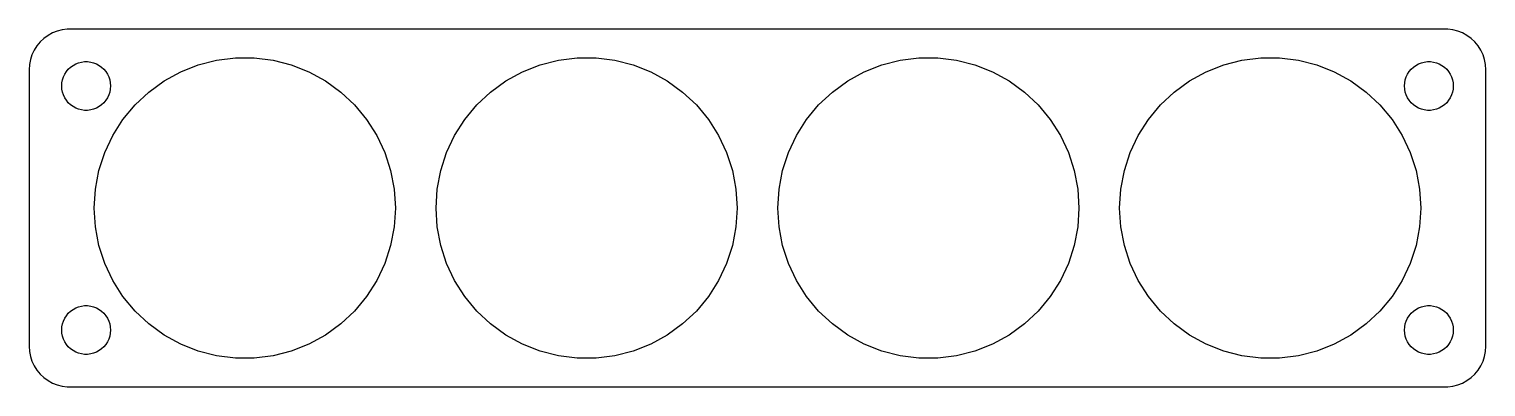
# Model space of a CAD drawing. Header units: metres. Extents: x -90 to 90, y -22 to 22.
import ezdxf

# ---------------------------------------------------------------- set-up
doc = ezdxf.new("R2010")
doc.units = ezdxf.units.M

msp = doc.modelspace()

# ---------------------------------------------------------------- linework, layer by layer
for p, q in [((-86.6289, 21.5241), (-87.1791, 21.2216)), ((-86.0451, 21.7553), (-86.6289, 21.5241)), ((-85.4369, 21.9114), (-86.0451, 21.7553)), ((-84.8139, 21.9901), (-85.4369, 21.9114)), ((84.8139, 21.9901), (-84.8139, 21.9901)), ((85.4369, 21.9114), (84.8139, 21.9901)), ((86.0451, 21.7553), (85.4369, 21.9114)), ((86.6289, 21.5241), (86.0451, 21.7553)), ((87.1791, 21.2216), (86.6289, 21.5241)), ((-88.5451, 19.9389), (-88.8815, 19.4088)), ((-88.1448, 20.4227), (-88.5451, 19.9389)), ((-87.6871, 20.8526), (-88.1448, 20.4227)), ((-87.1791, 21.2216), (-87.6871, 20.8526)), ((87.6871, 20.8526), (87.1791, 21.2216)), ((88.1448, 20.4227), (87.6871, 20.8526)), ((88.5451, 19.9389), (88.1448, 20.4227)), ((88.8815, 19.4088), (88.5451, 19.9389)), ((-89.3429, 18.2434), (-89.4606, 17.6267)), ((-89.1489, 18.8406), (-89.3429, 18.2434)), ((-88.8815, 19.4088), (-89.1489, 18.8406)), ((-83.427, 17.8532), (-83.0621, 17.9469)), ((-83.0621, 17.9469), (-82.6884, 17.9941)), ((-82.6884, 17.9941), (-82.3116, 17.9941)), ((-82.3116, 17.9941), (-81.9379, 17.9469)), ((-81.9379, 17.9469), (-81.573, 17.8532)), ((-68.7168, 17.5945), (-66.4666, 18.1723)), ((-66.4666, 18.1723), (-64.1616, 18.4635)), ((-64.1616, 18.4635), (-61.8384, 18.4635)), ((-61.8384, 18.4635), (-59.5334, 18.1723)), ((-59.5334, 18.1723), (-57.2832, 17.5945)), ((-26.7168, 17.5945), (-24.4666, 18.1723)), ((-24.4666, 18.1723), (-22.1616, 18.4635)), ((-22.1616, 18.4635), (-19.8384, 18.4635)), ((-19.8384, 18.4635), (-17.5334, 18.1723)), ((-17.5334, 18.1723), (-15.2832, 17.5945)), ((15.2832, 17.5945), (17.5334, 18.1723)), ((17.5334, 18.1723), (19.8384, 18.4635)), ((19.8384, 18.4635), (22.1616, 18.4635)), ((22.1616, 18.4635), (24.4666, 18.1723)), ((24.4666, 18.1723), (26.7168, 17.5945)), ((57.2832, 17.5945), (59.5334, 18.1723)), ((59.5334, 18.1723), (61.8384, 18.4635)), ((61.8384, 18.4635), (64.1616, 18.4635)), ((64.1616, 18.4635), (66.4666, 18.1723)), ((66.4666, 18.1723), (68.7168, 17.5945)), ((81.573, 17.8532), (81.9379, 17.9469)), ((81.9379, 17.9469), (82.3116, 17.9941)), ((82.3116, 17.9941), (82.6884, 17.9941)), ((82.6884, 17.9941), (83.0621, 17.9469)), ((83.0621, 17.9469), (83.427, 17.8532)), ((89.1489, 18.8406), (88.8815, 19.4088)), ((89.3429, 18.2434), (89.1489, 18.8406)), ((89.4606, 17.6267), (89.3429, 18.2434)), ((-89.4606, 17.6267), (-89.5, 17)), ((-89.5, 17), (-89.5, -17)), ((-85.2893, 16.1044), (-85.1289, 16.4453)), ((-85.1289, 16.4453), (-84.927, 16.7634)), ((-84.927, 16.7634), (-84.6869, 17.0536)), ((-84.6869, 17.0536), (-84.4123, 17.3115)), ((-84.4123, 17.3115), (-84.1075, 17.533)), ((-84.1075, 17.533), (-83.7773, 17.7145)), ((-83.7773, 17.7145), (-83.427, 17.8532)), ((-81.573, 17.8532), (-81.2227, 17.7145)), ((-81.2227, 17.7145), (-80.8925, 17.533)), ((-80.8925, 17.533), (-80.5877, 17.3115)), ((-80.5877, 17.3115), (-80.3131, 17.0536)), ((-80.3131, 17.0536), (-80.073, 16.7634)), ((-80.073, 16.7634), (-79.8711, 16.4453)), ((-79.8711, 16.4453), (-79.7107, 16.1044)), ((-72.9128, 15.6201), (-70.8769, 16.7393)), ((-70.8769, 16.7393), (-68.7168, 17.5945)), ((-57.2832, 17.5945), (-55.1231, 16.7393)), ((-55.1231, 16.7393), (-53.0872, 15.6201)), ((-30.9128, 15.6201), (-28.8769, 16.7393)), ((-28.8769, 16.7393), (-26.7168, 17.5945)), ((-15.2832, 17.5945), (-13.1231, 16.7393)), ((-13.1231, 16.7393), (-11.0872, 15.6201)), ((11.0872, 15.6201), (13.1231, 16.7393)), ((13.1231, 16.7393), (15.2832, 17.5945)), ((26.7168, 17.5945), (28.8769, 16.7393)), ((28.8769, 16.7393), (30.9128, 15.6201)), ((53.0872, 15.6201), (55.1231, 16.7393)), ((55.1231, 16.7393), (57.2832, 17.5945)), ((68.7168, 17.5945), (70.8769, 16.7393)), ((70.8769, 16.7393), (72.9128, 15.6201)), ((79.7107, 16.1044), (79.8711, 16.4453)), ((79.8711, 16.4453), (80.073, 16.7634)), ((80.073, 16.7634), (80.3131, 17.0536)), ((80.3131, 17.0536), (80.5877, 17.3115)), ((80.5877, 17.3115), (80.8925, 17.533)), ((80.8925, 17.533), (81.2227, 17.7145)), ((81.2227, 17.7145), (81.573, 17.8532)), ((83.427, 17.8532), (83.7773, 17.7145)), ((83.7773, 17.7145), (84.1075, 17.533)), ((84.1075, 17.533), (84.4123, 17.3115)), ((84.4123, 17.3115), (84.6869, 17.0536)), ((84.6869, 17.0536), (84.927, 16.7634)), ((84.927, 16.7634), (85.1289, 16.4453)), ((85.1289, 16.4453), (85.2893, 16.1044)), ((89.5, 17), (89.4606, 17.6267)), ((89.5, -17), (89.5, 17)), ((-85.5, 15), (-85.4763, 15.376)), ((-85.4763, 14.624), (-85.5, 15)), ((-85.4763, 15.376), (-85.4057, 15.7461)), ((-85.4057, 14.2539), (-85.4763, 14.624)), ((-85.4057, 15.7461), (-85.2893, 16.1044)), ((-79.7107, 16.1044), (-79.5943, 15.7461)), ((-79.5943, 15.7461), (-79.5237, 15.376)), ((-79.5237, 14.624), (-79.5943, 14.2539)), ((-79.5237, 15.376), (-79.5, 15)), ((-79.5, 15), (-79.5237, 14.624)), ((-74.7923, 14.2545), (-72.9128, 15.6201)), ((-53.0872, 15.6201), (-51.2077, 14.2545)), ((-32.7923, 14.2545), (-30.9128, 15.6201)), ((-11.0872, 15.6201), (-9.20764, 14.2545)), ((9.20764, 14.2545), (11.0872, 15.6201)), ((30.9128, 15.6201), (32.7923, 14.2545)), ((51.2077, 14.2545), (53.0872, 15.6201)), ((72.9128, 15.6201), (74.7923, 14.2545)), ((79.5, 15), (79.5237, 15.376)), ((79.5237, 14.624), (79.5, 15)), ((79.5237, 15.376), (79.5943, 15.7461)), ((79.5943, 14.2539), (79.5237, 14.624)), ((79.5943, 15.7461), (79.7107, 16.1044)), ((85.2893, 16.1044), (85.4057, 15.7461)), ((85.4057, 15.7461), (85.4763, 15.376)), ((85.4763, 14.624), (85.4057, 14.2539)), ((85.4763, 15.376), (85.5, 15)), ((85.5, 15), (85.4763, 14.624)), ((-85.2893, 13.8956), (-85.4057, 14.2539)), ((-85.1289, 13.5547), (-85.2893, 13.8956)), ((-84.927, 13.2366), (-85.1289, 13.5547)), ((-84.6869, 12.9464), (-84.927, 13.2366)), ((-84.4123, 12.6884), (-84.6869, 12.9464)), ((-84.1075, 12.467), (-84.4123, 12.6884)), ((-80.5877, 12.6884), (-80.8925, 12.467)), ((-80.3131, 12.9464), (-80.5877, 12.6884)), ((-80.073, 13.2366), (-80.3131, 12.9464)), ((-79.8711, 13.5547), (-80.073, 13.2366)), ((-79.7107, 13.8956), (-79.8711, 13.5547)), ((-79.5943, 14.2539), (-79.7107, 13.8956)), ((-77.9668, 10.874), (-76.4859, 12.6641)), ((-76.4859, 12.6641), (-74.7923, 14.2545)), ((-51.2077, 14.2545), (-49.5141, 12.6641)), ((-49.5141, 12.6641), (-48.0332, 10.874)), ((-35.9668, 10.874), (-34.4859, 12.6641)), ((-34.4859, 12.6641), (-32.7923, 14.2545)), ((-9.20764, 14.2545), (-7.51407, 12.6641)), ((-7.51407, 12.6641), (-6.03317, 10.874)), ((6.03317, 10.874), (7.51407, 12.6641)), ((7.51407, 12.6641), (9.20764, 14.2545)), ((32.7923, 14.2545), (34.4859, 12.6641)), ((34.4859, 12.6641), (35.9668, 10.874)), ((48.0332, 10.874), (49.5141, 12.6641)), ((49.5141, 12.6641), (51.2077, 14.2545)), ((74.7923, 14.2545), (76.4859, 12.6641)), ((76.4859, 12.6641), (77.9668, 10.874)), ((79.7107, 13.8956), (79.5943, 14.2539)), ((79.8711, 13.5547), (79.7107, 13.8956)), ((80.073, 13.2366), (79.8711, 13.5547)), ((80.3131, 12.9464), (80.073, 13.2366)), ((80.5877, 12.6884), (80.3131, 12.9464)), ((80.8925, 12.467), (80.5877, 12.6884)), ((84.4123, 12.6884), (84.1075, 12.467)), ((84.6869, 12.9464), (84.4123, 12.6884)), ((84.927, 13.2366), (84.6869, 12.9464)), ((85.1289, 13.5547), (84.927, 13.2366)), ((85.2893, 13.8956), (85.1289, 13.5547)), ((85.4057, 14.2539), (85.2893, 13.8956)), ((-83.7773, 12.2855), (-84.1075, 12.467)), ((-83.427, 12.1468), (-83.7773, 12.2855)), ((-83.0621, 12.0531), (-83.427, 12.1468)), ((-82.6884, 12.0059), (-83.0621, 12.0531)), ((-82.3116, 12.0059), (-82.6884, 12.0059)), ((-81.9379, 12.0531), (-82.3116, 12.0059)), ((-81.573, 12.1468), (-81.9379, 12.0531)), ((-81.2227, 12.2855), (-81.573, 12.1468)), ((-80.8925, 12.467), (-81.2227, 12.2855)), ((-79.2117, 8.91243), (-77.9668, 10.874)), ((-48.0332, 10.874), (-46.7883, 8.91243)), ((-37.2117, 8.91243), (-35.9668, 10.874)), ((-6.03317, 10.874), (-4.78831, 8.91243)), ((4.78831, 8.91243), (6.03317, 10.874)), ((35.9668, 10.874), (37.2117, 8.91243)), ((46.7883, 8.91243), (48.0332, 10.874)), ((77.9668, 10.874), (79.2117, 8.91243)), ((81.2227, 12.2855), (80.8925, 12.467)), ((81.573, 12.1468), (81.2227, 12.2855)), ((81.9379, 12.0531), (81.573, 12.1468)), ((82.3116, 12.0059), (81.9379, 12.0531)), ((82.6884, 12.0059), (82.3116, 12.0059)), ((83.0621, 12.0531), (82.6884, 12.0059)), ((83.427, 12.1468), (83.0621, 12.0531)), ((83.7773, 12.2855), (83.427, 12.1468)), ((84.1075, 12.467), (83.7773, 12.2855)), ((-80.2009, 6.8103), (-79.2117, 8.91243)), ((-46.7883, 8.91243), (-45.7991, 6.8103)), ((-38.2009, 6.8103), (-37.2117, 8.91243)), ((-4.78831, 8.91243), (-3.79913, 6.8103)), ((3.79913, 6.8103), (4.78831, 8.91243)), ((37.2117, 8.91243), (38.2009, 6.8103)), ((45.7991, 6.8103), (46.7883, 8.91243)), ((79.2117, 8.91243), (80.2009, 6.8103)), ((-80.9188, 4.60075), (-80.2009, 6.8103)), ((-45.7991, 6.8103), (-45.0812, 4.60075)), ((-38.9188, 4.60075), (-38.2009, 6.8103)), ((-3.79913, 6.8103), (-3.08121, 4.60075)), ((3.08121, 4.60075), (3.79913, 6.8103)), ((38.2009, 6.8103), (38.9188, 4.60075)), ((45.0812, 4.60075), (45.7991, 6.8103)), ((80.2009, 6.8103), (80.9188, 4.60075)), ((-81.3541, 2.31866), (-80.9188, 4.60075)), ((-45.0812, 4.60075), (-44.6459, 2.31866)), ((-39.3541, 2.31866), (-38.9188, 4.60075)), ((-3.08121, 4.60075), (-2.64587, 2.31866)), ((2.64587, 2.31866), (3.08121, 4.60075)), ((38.9188, 4.60075), (39.3541, 2.31866)), ((44.6459, 2.31866), (45.0812, 4.60075)), ((80.9188, 4.60075), (81.3541, 2.31866)), ((-81.5, 0), (-81.3541, 2.31866)), ((-44.6459, 2.31866), (-44.5, 0)), ((-39.5, 0), (-39.3541, 2.31866)), ((-2.64587, 2.31866), (-2.5, 0)), ((2.5, 0), (2.64587, 2.31866)), ((39.3541, 2.31866), (39.5, 0)), ((44.5, 0), (44.6459, 2.31866)), ((81.3541, 2.31866), (81.5, 0)), ((-81.3541, -2.31866), (-81.5, 0)), ((-44.5, 0), (-44.6459, -2.31866)), ((-39.3541, -2.31866), (-39.5, 0)), ((-2.5, 0), (-2.64587, -2.31866)), ((2.64587, -2.31866), (2.5, 0)), ((39.5, 0), (39.3541, -2.31866)), ((44.6459, -2.31866), (44.5, 0)), ((81.5, 0), (81.3541, -2.31866)), ((-80.9188, -4.60075), (-81.3541, -2.31866)), ((-44.6459, -2.31866), (-45.0812, -4.60075)), ((-38.9188, -4.60075), (-39.3541, -2.31866)), ((-2.64587, -2.31866), (-3.08121, -4.60075)), ((3.08121, -4.60075), (2.64587, -2.31866)), ((39.3541, -2.31866), (38.9188, -4.60075)), ((45.0812, -4.60075), (44.6459, -2.31866)), ((81.3541, -2.31866), (80.9188, -4.60075)), ((-80.2009, -6.8103), (-80.9188, -4.60075)), ((-45.0812, -4.60075), (-45.7991, -6.8103)), ((-38.2009, -6.8103), (-38.9188, -4.60075)), ((-3.08121, -4.60075), (-3.79913, -6.8103)), ((3.79913, -6.8103), (3.08121, -4.60075)), ((38.9188, -4.60075), (38.2009, -6.8103)), ((45.7991, -6.8103), (45.0812, -4.60075)), ((80.9188, -4.60075), (80.2009, -6.8103)), ((-79.2117, -8.91243), (-80.2009, -6.8103)), ((-45.7991, -6.8103), (-46.7883, -8.91243)), ((-37.2117, -8.91243), (-38.2009, -6.8103)), ((-3.79913, -6.8103), (-4.78831, -8.91243)), ((4.78831, -8.91243), (3.79913, -6.8103)), ((38.2009, -6.8103), (37.2117, -8.91243)), ((46.7883, -8.91243), (45.7991, -6.8103)), ((80.2009, -6.8103), (79.2117, -8.91243)), ((-77.9668, -10.874), (-79.2117, -8.91243)), ((-46.7883, -8.91243), (-48.0332, -10.874)), ((-35.9668, -10.874), (-37.2117, -8.91243)), ((-4.78831, -8.91243), (-6.03317, -10.874)), ((6.03317, -10.874), (4.78831, -8.91243)), ((37.2117, -8.91243), (35.9668, -10.874)), ((48.0332, -10.874), (46.7883, -8.91243)), ((79.2117, -8.91243), (77.9668, -10.874)), ((-84.4123, -12.6884), (-84.1075, -12.467)), ((-84.1075, -12.467), (-83.7773, -12.2855)), ((-83.7773, -12.2855), (-83.427, -12.1468)), ((-83.427, -12.1468), (-83.0621, -12.0531)), ((-83.0621, -12.0531), (-82.6884, -12.0059)), ((-82.6884, -12.0059), (-82.3116, -12.0059)), ((-82.3116, -12.0059), (-81.9379, -12.0531)), ((-81.9379, -12.0531), (-81.573, -12.1468)), ((-81.573, -12.1468), (-81.2227, -12.2855)), ((-81.2227, -12.2855), (-80.8925, -12.467)), ((-80.8925, -12.467), (-80.5877, -12.6884)), ((-76.4859, -12.6641), (-77.9668, -10.874)), ((-48.0332, -10.874), (-49.5141, -12.6641)), ((-34.4859, -12.6641), (-35.9668, -10.874)), ((-6.03317, -10.874), (-7.51407, -12.6641)), ((7.51407, -12.6641), (6.03317, -10.874)), ((35.9668, -10.874), (34.4859, -12.6641)), ((49.5141, -12.6641), (48.0332, -10.874)), ((77.9668, -10.874), (76.4859, -12.6641)), ((80.5877, -12.6884), (80.8925, -12.467)), ((80.8925, -12.467), (81.2227, -12.2855)), ((81.2227, -12.2855), (81.573, -12.1468)), ((81.573, -12.1468), (81.9379, -12.0531)), ((81.9379, -12.0531), (82.3116, -12.0059)), ((82.3116, -12.0059), (82.6884, -12.0059)), ((82.6884, -12.0059), (83.0621, -12.0531)), ((83.0621, -12.0531), (83.427, -12.1468)), ((83.427, -12.1468), (83.7773, -12.2855)), ((83.7773, -12.2855), (84.1075, -12.467)), ((84.1075, -12.467), (84.4123, -12.6884)), ((-85.4763, -14.624), (-85.4057, -14.2539)), ((-85.4057, -14.2539), (-85.2893, -13.8956)), ((-85.2893, -13.8956), (-85.1289, -13.5547)), ((-85.1289, -13.5547), (-84.927, -13.2366)), ((-84.927, -13.2366), (-84.6869, -12.9464)), ((-84.6869, -12.9464), (-84.4123, -12.6884)), ((-80.5877, -12.6884), (-80.3131, -12.9464)), ((-80.3131, -12.9464), (-80.073, -13.2366)), ((-80.073, -13.2366), (-79.8711, -13.5547)), ((-79.8711, -13.5547), (-79.7107, -13.8956)), ((-79.7107, -13.8956), (-79.5943, -14.2539)), ((-79.5943, -14.2539), (-79.5237, -14.624)), ((-74.7923, -14.2545), (-76.4859, -12.6641)), ((-72.9128, -15.6201), (-74.7923, -14.2545)), ((-51.2077, -14.2545), (-53.0872, -15.6201)), ((-49.5141, -12.6641), (-51.2077, -14.2545)), ((-32.7923, -14.2545), (-34.4859, -12.6641)), ((-30.9128, -15.6201), (-32.7923, -14.2545)), ((-9.20764, -14.2545), (-11.0872, -15.6201)), ((-7.51407, -12.6641), (-9.20764, -14.2545)), ((9.20764, -14.2545), (7.51407, -12.6641)), ((11.0872, -15.6201), (9.20764, -14.2545)), ((32.7923, -14.2545), (30.9128, -15.6201)), ((34.4859, -12.6641), (32.7923, -14.2545)), ((51.2077, -14.2545), (49.5141, -12.6641)), ((53.0872, -15.6201), (51.2077, -14.2545)), ((74.7923, -14.2545), (72.9128, -15.6201)), ((76.4859, -12.6641), (74.7923, -14.2545)), ((79.5237, -14.624), (79.5943, -14.2539)), ((79.5943, -14.2539), (79.7107, -13.8956)), ((79.7107, -13.8956), (79.8711, -13.5547)), ((79.8711, -13.5547), (80.073, -13.2366)), ((80.073, -13.2366), (80.3131, -12.9464)), ((80.3131, -12.9464), (80.5877, -12.6884)), ((84.4123, -12.6884), (84.6869, -12.9464)), ((84.6869, -12.9464), (84.927, -13.2366)), ((84.927, -13.2366), (85.1289, -13.5547)), ((85.1289, -13.5547), (85.2893, -13.8956)), ((85.2893, -13.8956), (85.4057, -14.2539)), ((85.4057, -14.2539), (85.4763, -14.624)), ((-85.5, -15), (-85.4763, -14.624)), ((-85.4763, -15.376), (-85.5, -15)), ((-85.4057, -15.7461), (-85.4763, -15.376)), ((-85.2893, -16.1044), (-85.4057, -15.7461)), ((-85.1289, -16.4453), (-85.2893, -16.1044)), ((-79.7107, -16.1044), (-79.8711, -16.4453)), ((-79.5943, -15.7461), (-79.7107, -16.1044)), ((-79.5237, -15.376), (-79.5943, -15.7461)), ((-79.5237, -14.624), (-79.5, -15)), ((-79.5, -15), (-79.5237, -15.376)), ((-70.8769, -16.7393), (-72.9128, -15.6201)), ((-53.0872, -15.6201), (-55.1231, -16.7393)), ((-28.8769, -16.7393), (-30.9128, -15.6201)), ((-11.0872, -15.6201), (-13.1231, -16.7393)), ((13.1231, -16.7393), (11.0872, -15.6201)), ((30.9128, -15.6201), (28.8769, -16.7393)), ((55.1231, -16.7393), (53.0872, -15.6201)), ((72.9128, -15.6201), (70.8769, -16.7393)), ((79.5, -15), (79.5237, -14.624)), ((79.5237, -15.376), (79.5, -15)), ((79.5943, -15.7461), (79.5237, -15.376)), ((79.7107, -16.1044), (79.5943, -15.7461)), ((79.8711, -16.4453), (79.7107, -16.1044)), ((85.2893, -16.1044), (85.1289, -16.4453)), ((85.4057, -15.7461), (85.2893, -16.1044)), ((85.4763, -15.376), (85.4057, -15.7461)), ((85.4763, -14.624), (85.5, -15)), ((85.5, -15), (85.4763, -15.376)), ((-89.5, -17), (-89.4606, -17.6267)), ((-89.4606, -17.6267), (-89.3429, -18.2434)), ((-84.927, -16.7634), (-85.1289, -16.4453)), ((-84.6869, -17.0536), (-84.927, -16.7634)), ((-84.4123, -17.3115), (-84.6869, -17.0536)), ((-84.1075, -17.533), (-84.4123, -17.3115)), ((-83.7773, -17.7145), (-84.1075, -17.533)), ((-83.427, -17.8532), (-83.7773, -17.7145)), ((-83.0621, -17.9469), (-83.427, -17.8532)), ((-81.573, -17.8532), (-81.9379, -17.9469)), ((-81.2227, -17.7145), (-81.573, -17.8532)), ((-80.8925, -17.533), (-81.2227, -17.7145)), ((-80.5877, -17.3115), (-80.8925, -17.533)), ((-80.3131, -17.0536), (-80.5877, -17.3115)), ((-80.073, -16.7634), (-80.3131, -17.0536)), ((-79.8711, -16.4453), (-80.073, -16.7634)), ((-68.7168, -17.5945), (-70.8769, -16.7393)), ((-66.4666, -18.1723), (-68.7168, -17.5945)), ((-57.2832, -17.5945), (-59.5334, -18.1723)), ((-55.1231, -16.7393), (-57.2832, -17.5945)), ((-26.7168, -17.5945), (-28.8769, -16.7393)), ((-24.4666, -18.1723), (-26.7168, -17.5945)), ((-15.2832, -17.5945), (-17.5334, -18.1723)), ((-13.1231, -16.7393), (-15.2832, -17.5945)), ((15.2832, -17.5945), (13.1231, -16.7393)), ((17.5334, -18.1723), (15.2832, -17.5945)), ((26.7168, -17.5945), (24.4666, -18.1723)), ((28.8769, -16.7393), (26.7168, -17.5945)), ((57.2832, -17.5945), (55.1231, -16.7393)), ((59.5334, -18.1723), (57.2832, -17.5945)), ((68.7168, -17.5945), (66.4666, -18.1723)), ((70.8769, -16.7393), (68.7168, -17.5945)), ((80.073, -16.7634), (79.8711, -16.4453)), ((80.3131, -17.0536), (80.073, -16.7634)), ((80.5877, -17.3115), (80.3131, -17.0536)), ((80.8925, -17.533), (80.5877, -17.3115)), ((81.2227, -17.7145), (80.8925, -17.533)), ((81.573, -17.8532), (81.2227, -17.7145)), ((81.9379, -17.9469), (81.573, -17.8532)), ((83.427, -17.8532), (83.0621, -17.9469)), ((83.7773, -17.7145), (83.427, -17.8532)), ((84.1075, -17.533), (83.7773, -17.7145)), ((84.4123, -17.3115), (84.1075, -17.533)), ((84.6869, -17.0536), (84.4123, -17.3115)), ((84.927, -16.7634), (84.6869, -17.0536)), ((85.1289, -16.4453), (84.927, -16.7634)), ((89.3429, -18.2434), (89.4606, -17.6267)), ((89.4606, -17.6267), (89.5, -17)), ((-89.3429, -18.2434), (-89.1489, -18.8406)), ((-89.1489, -18.8406), (-88.8815, -19.4088)), ((-88.8815, -19.4088), (-88.5451, -19.9389)), ((-82.6884, -17.9941), (-83.0621, -17.9469)), ((-82.3116, -17.9941), (-82.6884, -17.9941)), ((-81.9379, -17.9469), (-82.3116, -17.9941)), ((-64.1616, -18.4635), (-66.4666, -18.1723)), ((-61.8384, -18.4635), (-64.1616, -18.4635)), ((-59.5334, -18.1723), (-61.8384, -18.4635)), ((-22.1616, -18.4635), (-24.4666, -18.1723)), ((-19.8384, -18.4635), (-22.1616, -18.4635)), ((-17.5334, -18.1723), (-19.8384, -18.4635)), ((19.8384, -18.4635), (17.5334, -18.1723)), ((22.1616, -18.4635), (19.8384, -18.4635)), ((24.4666, -18.1723), (22.1616, -18.4635)), ((61.8384, -18.4635), (59.5334, -18.1723)), ((64.1616, -18.4635), (61.8384, -18.4635)), ((66.4666, -18.1723), (64.1616, -18.4635)), ((82.3116, -17.9941), (81.9379, -17.9469)), ((82.6884, -17.9941), (82.3116, -17.9941)), ((83.0621, -17.9469), (82.6884, -17.9941)), ((88.5451, -19.9389), (88.8815, -19.4088)), ((88.8815, -19.4088), (89.1489, -18.8406)), ((89.1489, -18.8406), (89.3429, -18.2434)), ((-88.5451, -19.9389), (-88.1448, -20.4227)), ((-88.1448, -20.4227), (-87.6871, -20.8526)), ((-87.6871, -20.8526), (-87.1791, -21.2216)), ((-87.1791, -21.2216), (-86.6289, -21.5241)), ((86.6289, -21.5241), (87.1791, -21.2216)), ((87.1791, -21.2216), (87.6871, -20.8526)), ((87.6871, -20.8526), (88.1448, -20.4227)), ((88.1448, -20.4227), (88.5451, -19.9389)), ((-86.6289, -21.5241), (-86.0451, -21.7553)), ((-86.0451, -21.7553), (-85.4369, -21.9114)), ((-85.4369, -21.9114), (-84.8139, -21.9901)), ((-84.8139, -21.9901), (84.8139, -21.9901)), ((84.8139, -21.9901), (85.4369, -21.9114)), ((85.4369, -21.9114), (86.0451, -21.7553)), ((86.0451, -21.7553), (86.6289, -21.5241))]:
    msp.add_line(p, q)

doc.saveas('drawing.dxf')
